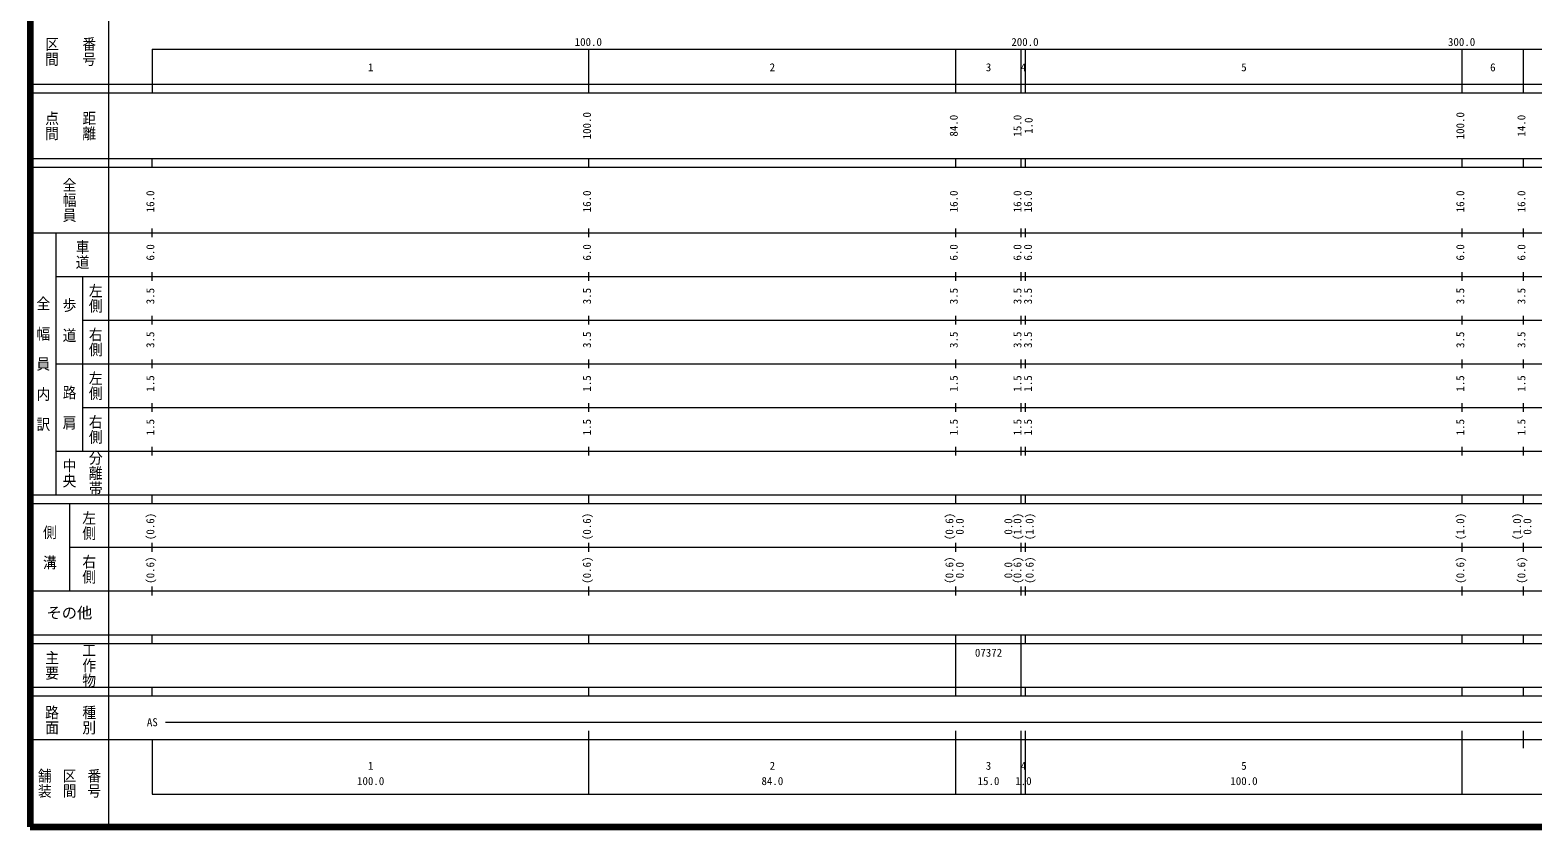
# Model space of a CAD drawing. Units: millimetres on the paper, enlarged 1000 times. Extents: x 40000 to 680000, y 20000 to 380000.
# Drawn here: x 40000 to 384182, y 20000 to 202388 of the extents above; entities that cross this region are included whole.
import ezdxf
from ezdxf.enums import TextEntityAlignment as Align

# ---------------------------------------------------------------- set-up
doc = ezdxf.new("R2010")
doc.units = ezdxf.units.MM
doc.header["$LTSCALE"] = 1000
doc.layers.add('M-TTL', color=2, linetype='Continuous', lineweight=140)
doc.layers.add('M-TTL-BAND', color=7, linetype='Continuous', lineweight=13)
doc.styles.add('@ＭＳ ゴシック', font='')
doc.styles.add('ＭＳ ゴシック', font='')
doc.styles.get('@ＭＳ ゴシック').set_extended_font_data('@MS Gothic')
doc.styles.get('ＭＳ ゴシック').set_extended_font_data('MS Gothic')

msp = doc.modelspace()

# ---------------------------------------------------------------- linework, layer by layer
at = {"layer": 'M-TTL'}
for p, q in [((40000, 380000), (40000, 20000)), ((40000, 20000), (680000, 20000))]:
    msp.add_line(p, q, dxfattribs=at)
at = {"layer": 'M-TTL-BAND'}
for p, q in [((58000, 370000), (58000, 20000)), ((68000, 198000), (579000, 198000)), ((68000, 198000), (68000, 188000)), ((168000, 188000), (168000, 198000)), ((252000, 188000), (252000, 198000)), ((267000, 188000), (267000, 198000)), ((268000, 188000), (268000, 198000)), ((368000, 188000), (368000, 198000)), ((382000, 188000), (382000, 198000)), ((40000, 190000), (579000, 190000)), ((40000, 188000), (579000, 188000)), ((40000, 173000), (579000, 173000)), ((68000, 171000), (68000, 173000)), ((168000, 171000), (168000, 173000)), ((252000, 171000), (252000, 173000)), ((267000, 171000), (267000, 173000)), ((268000, 171000), (268000, 173000)), ((368000, 171000), (368000, 173000)), ((382000, 171000), (382000, 173000)), ((40000, 171000), (579000, 171000)), ((40000, 156000), (579000, 156000)), ((46000, 96000), (46000, 156000)), ((68000, 155000), (68000, 157000)), ((168000, 155000), (168000, 157000)), ((252000, 155000), (252000, 157000)), ((267000, 155000), (267000, 157000)), ((268000, 155000), (268000, 157000)), ((368000, 155000), (368000, 157000)), ((382000, 155000), (382000, 157000)), ((46000, 146000), (579000, 146000)), ((52000, 146000), (52000, 106000)), ((68000, 145000), (68000, 147000)), ((168000, 145000), (168000, 147000)), ((252000, 145000), (252000, 147000)), ((267000, 145000), (267000, 147000)), ((268000, 145000), (268000, 147000)), ((368000, 145000), (368000, 147000)), ((382000, 145000), (382000, 147000)), ((52000, 136000), (579000, 136000)), ((68000, 135000), (68000, 137000)), ((168000, 135000), (168000, 137000)), ((252000, 135000), (252000, 137000)), ((267000, 135000), (267000, 137000)), ((268000, 135000), (268000, 137000)), ((368000, 135000), (368000, 137000)), ((382000, 135000), (382000, 137000)), ((46000, 126000), (579000, 126000)), ((68000, 125000), (68000, 127000)), ((168000, 125000), (168000, 127000)), ((252000, 125000), (252000, 127000)), ((267000, 125000), (267000, 127000)), ((268000, 125000), (268000, 127000)), ((368000, 125000), (368000, 127000)), ((382000, 125000), (382000, 127000)), ((52000, 116000), (579000, 116000)), ((68000, 115000), (68000, 117000)), ((168000, 115000), (168000, 117000)), ((252000, 115000), (252000, 117000)), ((267000, 115000), (267000, 117000)), ((268000, 115000), (268000, 117000)), ((368000, 115000), (368000, 117000)), ((382000, 115000), (382000, 117000)), ((68000, 105000), (68000, 107000)), ((168000, 105000), (168000, 107000)), ((252000, 105000), (252000, 107000)), ((267000, 105000), (267000, 107000)), ((268000, 105000), (268000, 107000)), ((368000, 105000), (368000, 107000)), ((382000, 105000), (382000, 107000)), ((46000, 106000), (579000, 106000)), ((40000, 96000), (579000, 96000)), ((40000, 94000), (579000, 94000)), ((49000, 94000), (49000, 74000)), ((68000, 94000), (68000, 96000)), ((168000, 94000), (168000, 96000)), ((252000, 94000), (252000, 96000)), ((267000, 94000), (267000, 96000)), ((268000, 94000), (268000, 96000)), ((368000, 94000), (368000, 96000)), ((382000, 94000), (382000, 96000)), ((49000, 84000), (579000, 84000)), ((68000, 83000), (68000, 85000)), ((168000, 83000), (168000, 85000)), ((252000, 83000), (252000, 85000)), ((267000, 83000), (267000, 85000)), ((268000, 83000), (268000, 85000)), ((368000, 83000), (368000, 85000)), ((382000, 83000), (382000, 85000)), ((40000, 74000), (579000, 74000)), ((68000, 73000), (68000, 75000)), ((168000, 73000), (168000, 75000)), ((252000, 73000), (252000, 75000)), ((267000, 73000), (267000, 75000)), ((268000, 73000), (268000, 75000)), ((368000, 73000), (368000, 75000)), ((382000, 73000), (382000, 75000)), ((40000, 64000), (579000, 64000)), ((40000, 62000), (579000, 62000)), ((68000, 62000), (68000, 64000)), ((168000, 62000), (168000, 64000)), ((252000, 62000), (252000, 64000)), ((252000, 52000), (252000, 62000)), ((267000, 62000), (267000, 64000)), ((267000, 52000), (267000, 62000)), ((268000, 62000), (268000, 64000)), ((368000, 62000), (368000, 64000)), ((382000, 62000), (382000, 64000)), ((40000, 52000), (579000, 52000)), ((68000, 50000), (68000, 52000)), ((168000, 50000), (168000, 52000)), ((252000, 50000), (252000, 52000)), ((267000, 50000), (267000, 52000)), ((268000, 50000), (268000, 52000)), ((368000, 50000), (368000, 52000)), ((382000, 50000), (382000, 52000)), ((40000, 50000), (579000, 50000)), ((71000, 44000), (460000, 44000)), ((168000, 27500), (168000, 42000)), ((252000, 27500), (252000, 42000)), ((267000, 27500), (267000, 42000)), ((268000, 27500), (268000, 42000)), ((368000, 27500), (368000, 42000)), ((382000, 38000), (382000, 42000)), ((40000, 40000), (579000, 40000)), ((68000, 40000), (68000, 27500)), ((68000, 27500), (579000, 27500))]:
    msp.add_line(p, q, dxfattribs=at)

# ---------------------------------------------------------------- texts
at = {"layer": 'M-TTL-BAND', "style": '@ＭＳ ゴシック', "width": 1.1}
for s, p in [('区間', (45000, 197500)), ('番号', (53500, 197500)), ('点間', (45000, 180500)), ('距離', (53500, 180500)), ('全幅員', (49000, 163500)), ('車道', (52000, 151000)), ('全\u3000幅\u3000員\u3000内\u3000訳', (43000, 126000)), ('左側', (55000, 141000)), ('歩\u3000道', (49000, 136000)), ('右側', (55000, 131000)), ('左側', (55000, 121000)), ('路\u3000肩', (49000, 116000)), ('右側', (55000, 111000)), ('中央', (49000, 101000)), ('分離帯', (55000, 101000)), ('左側', (53500, 89000)), ('側\u3000溝', (44500, 84000)), ('右側', (53500, 79000)), ('主要', (45000, 57000)), ('工作物', (53500, 57000)), ('路面', (45000, 44500)), ('種別', (53500, 44500)), ('舗装', (43333, 30000)), ('区間', (49000, 30000)), ('番号', (54667, 30000))]:
    msp.add_text(s, height=2303, rotation=270, dxfattribs=at).set_placement(p, align=Align.MIDDLE_CENTER)
at = {"layer": 'M-TTL-BAND', "style": 'ＭＳ ゴシック'}
for s, p in [('100.0', (167844, 198195)), ('200.0', (267844, 198195)), ('300.0', (367844, 198195)), ('1', (118000, 192405)), ('2', (210000, 192405)), ('3', (259500, 192405)), ('4', (267500, 192405)), ('5', (318000, 192405)), ('6', (375000, 192405)), ('07372', (259500, 58405)), ('AS', (68000, 42500)), ('1', (118000, 32523)), ('2', (210000, 32523)), ('3', (259500, 32523)), ('4', (267500, 32523)), ('5', (318000, 32523)), ('100.0', (118000, 29033)), ('84.0', (210000, 29033)), ('15.0', (259500, 29033)), ('1.0', (267500, 29033)), ('100.0', (318000, 29033))]:
    msp.add_text(s, height=1833, dxfattribs=at).set_placement(p, align=Align.BOTTOM_CENTER)
for s, p in [('100.0', (169000, 180500)), ('84.0', (253000, 180500)), ('15.0', (267583, 180500)), ('100.0', (369000, 180500)), ('14.0', (383000, 180500)), ('1.0', (270144, 180500)), ('16.0', (69000, 163174)), ('16.0', (169000, 163174)), ('16.0', (253000, 163174)), ('16.0', (267583, 163174)), ('16.0', (270000, 163174)), ('16.0', (369000, 163174)), ('16.0', (383000, 163174)), ('6.0', (69000, 151500)), ('6.0', (169000, 151500)), ('6.0', (253000, 151500)), ('6.0', (267583, 151500)), ('6.0', (270000, 151500)), ('6.0', (369000, 151500)), ('6.0', (383000, 151500)), ('3.5', (69000, 141500)), ('3.5', (169000, 141500)), ('3.5', (253000, 141500)), ('3.5', (267583, 141500)), ('3.5', (270000, 141500)), ('3.5', (369000, 141500)), ('3.5', (383000, 141500)), ('3.5', (69000, 131500)), ('3.5', (169000, 131500)), ('3.5', (253000, 131500)), ('3.5', (267583, 131500)), ('3.5', (270000, 131500)), ('3.5', (369000, 131500)), ('3.5', (383000, 131500)), ('1.5', (69000, 121500)), ('1.5', (169000, 121500)), ('1.5', (253000, 121500)), ('1.5', (267583, 121500)), ('1.5', (270000, 121500)), ('1.5', (369000, 121500)), ('1.5', (383000, 121500)), ('1.5', (69000, 111500)), ('1.5', (169000, 111500)), ('1.5', (253000, 111500)), ('1.5', (267583, 111500)), ('1.5', (270000, 111500)), ('1.5', (369000, 111500)), ('1.5', (383000, 111500)), ('(0.6)', (69000, 88764)), ('(0.6)', (169000, 88764)), ('(0.6)', (252000, 88764)), ('0.0', (254370, 88764)), ('0.0', (265490, 88764)), ('(1.0)', (267583, 88764)), ('(1.0)', (270370, 88764)), ('(1.0)', (369000, 88764)), ('(1.0)', (382000, 88764)), ('0.0', (384370, 88764)), ('(0.6)', (69000, 78764)), ('(0.6)', (169000, 78764)), ('(0.6)', (252000, 78764)), ('0.0', (254370, 78764)), ('0.0', (265490, 78764)), ('(0.6)', (267583, 78764)), ('(0.6)', (270370, 78764)), ('(0.6)', (369000, 78764)), ('(0.6)', (383000, 78764))]:
    msp.add_text(s, height=1833, rotation=90, dxfattribs=at).set_placement(p, align=Align.BOTTOM_CENTER)
msp.add_text('その他', height=2566, dxfattribs=at).set_placement((49000, 69000), align=Align.MIDDLE_CENTER)

doc.saveas('drawing.dxf')
